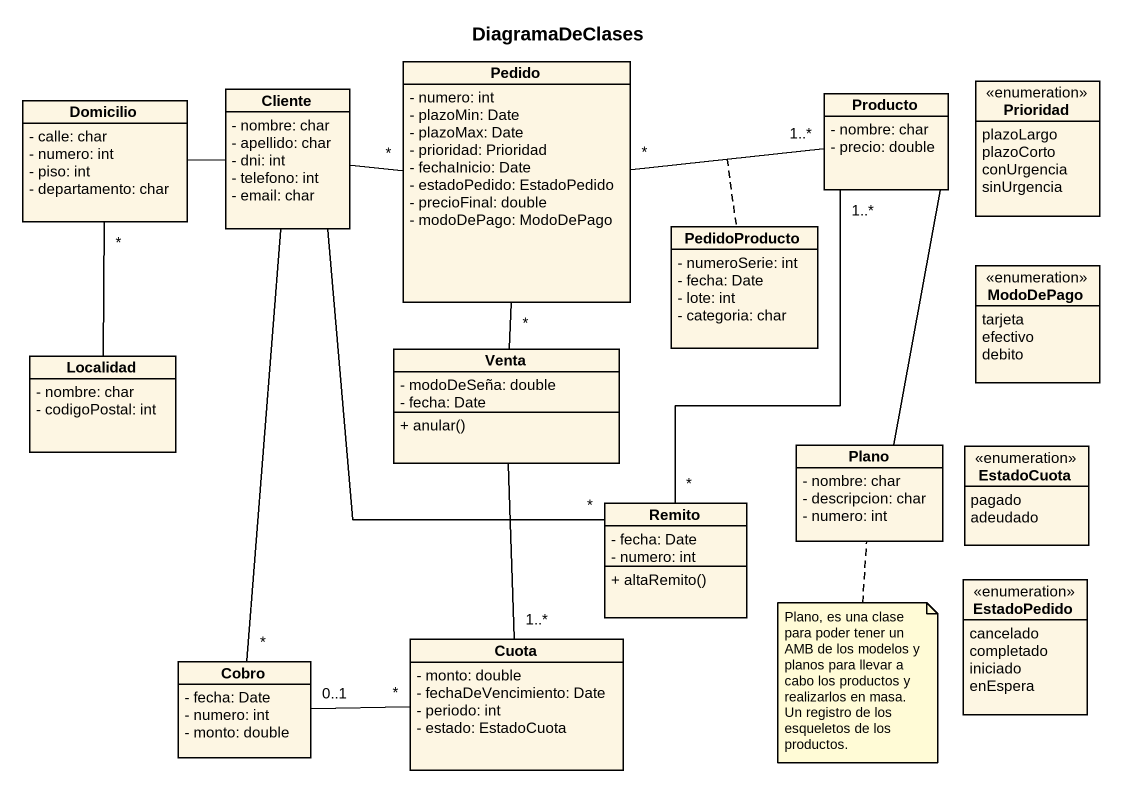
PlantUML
@startuml
title DiagramaDeClases
hide circle
hide empty members
skinparam classAttributeIconSize 0
class Pedido {
  - numero: int
  - plazoMin: Date
  - plazoMax: Date
  - prioridad: Prioridad
  - fechaInicio: Date
  - estadoPedido: EstadoPedido
  - precioFinal: double
  - modoDePago: ModoDePago
}
class Domicilio {
  - calle: char
  - numero: int
  - piso: int
  - departamento: char
}
class Cliente {
  - nombre: char
  - apellido: char
  - dni: int
  - telefono: int
  - email: char
}
class Producto {
  - nombre: char
  - precio: double
}
enum Prioridad {
  plazoLargo
  plazoCorto
  conUrgencia
  sinUrgencia
}
class PedidoProducto {
  - numeroSerie: int
  - fecha: Date
  - lote: int
  - categoria: char
}
enum ModoDePago {
  tarjeta
  efectivo
  debito
}
class Localidad {
  - nombre: char
  - codigoPostal: int
}
class Venta {
  - modoDeSeña: double
  - fecha: Date
  + anular()
}
class Plano {
  - nombre: char
  - descripcion: char
  - numero: int
}
enum EstadoCuota {
  pagado
  adeudado
}
class Remito {
  - fecha: Date
  - numero: int
  + altaRemito()
}
enum EstadoPedido {
  cancelado
  completado
  iniciado
  enEspera
}
class Cuota {
  - monto: double
  - fechaDeVencimiento: Date
  - periodo: int
  - estado: EstadoCuota
}
class Cobro {
  - fecha: Date
  - numero: int
  - monto: double
}
Pedido "*" -right- "1..*" Producto
Domicilio -right- Cliente
Cliente -right- "*" Pedido
Producto -left- Pedido
(Producto, Pedido) .. PedidoProducto
Producto -- Plano
Localidad -up- "*" Domicilio
Venta -up- "*" Pedido
Venta -- "1..*" Cuota
Remito "*" -up- Cliente
Remito "*" -up- "1..*" Producto
Cobro "*" -up- Cliente
Cobro "0..1" -right- "*" Cuota
note bottom of Plano : Plano, es una clase para poder tener un AMB de los modelos y planos para llevar a cabo los productos y realizarlos en masa. Un registro de los esqueletos de los productos.
@enduml
